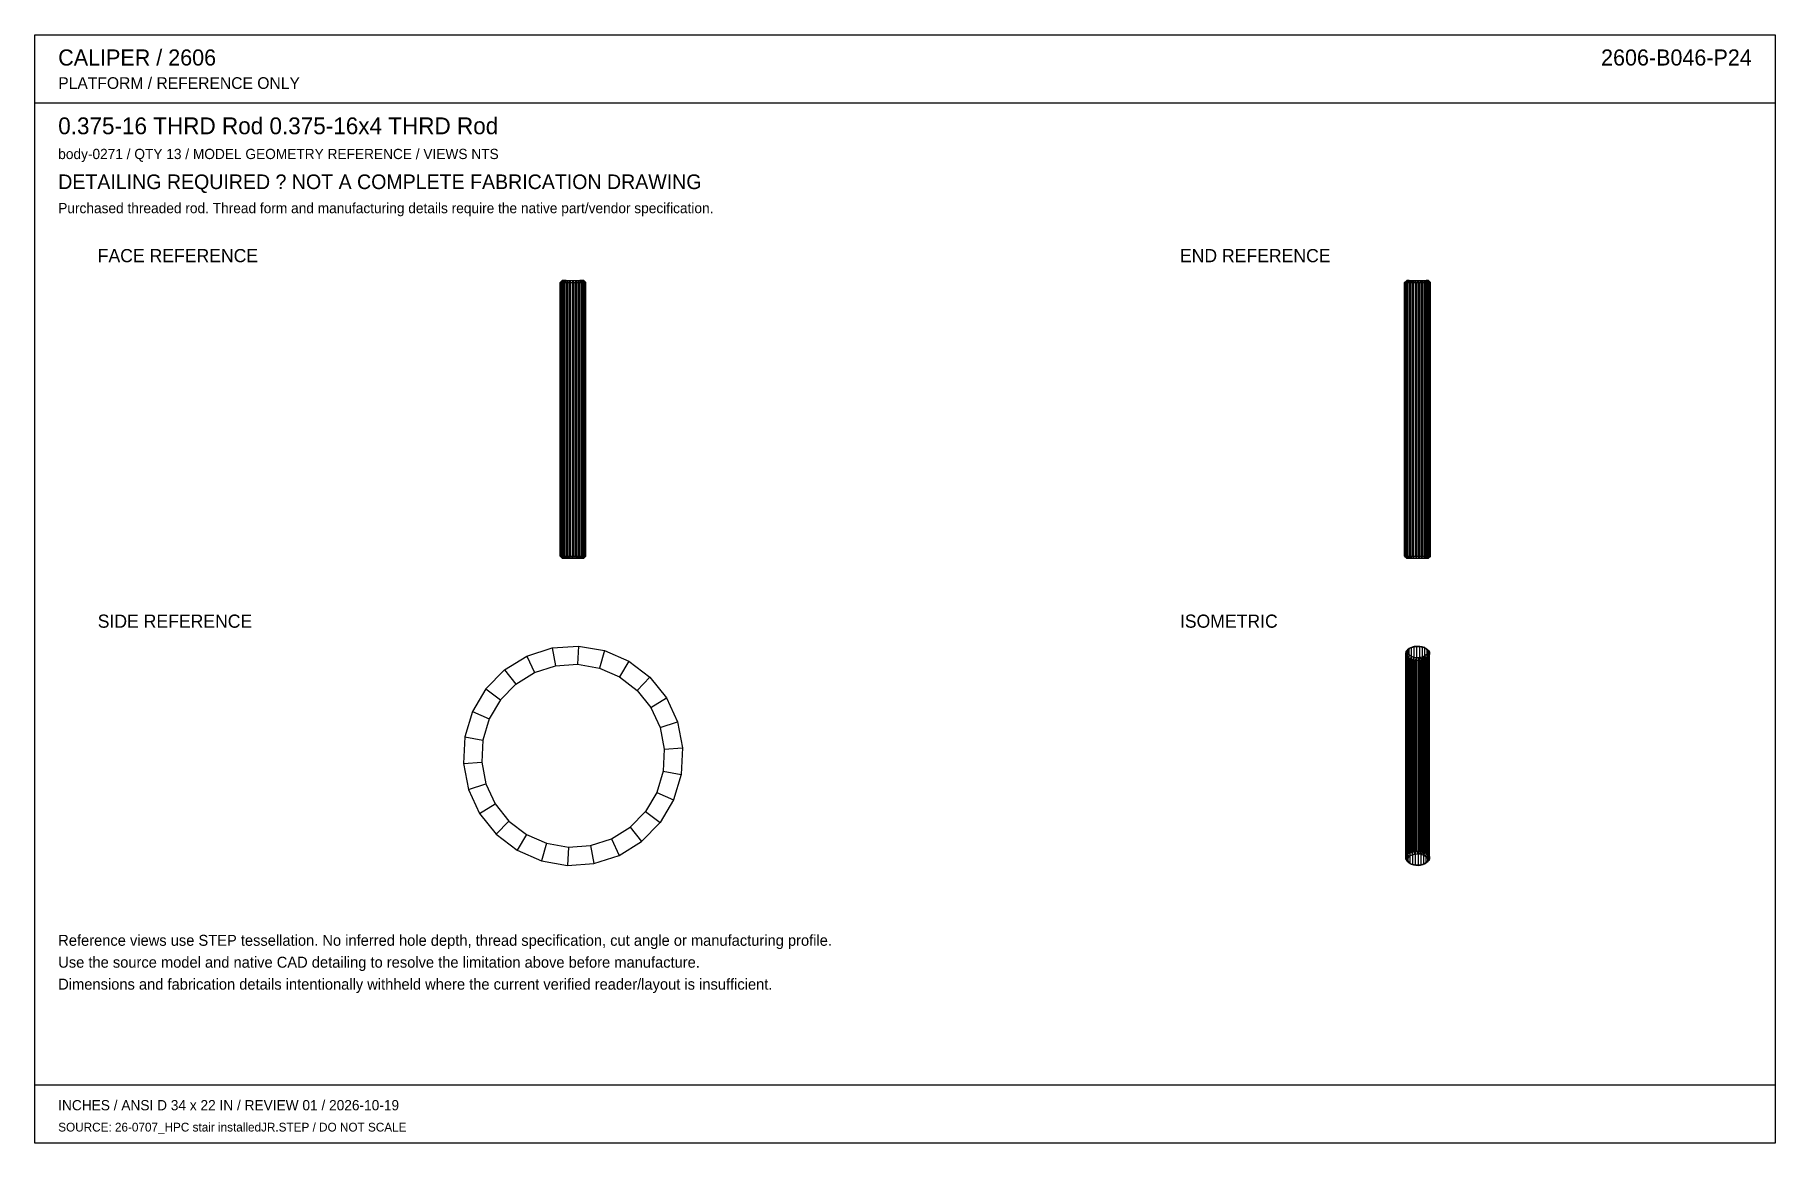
# Model space of a CAD drawing. Header units: inches. Extents: x 0.5 to 33.5, y 0.5 to 21.5.
import ezdxf
from ezdxf.enums import TextEntityAlignment as Align

# ---------------------------------------------------------------- set-up
doc = ezdxf.new("R2010")
doc.units = ezdxf.units.IN
doc.header["$MEASUREMENT"] = 0

msp = doc.modelspace()

# ---------------------------------------------------------------- linework, layer by layer
at = {"layer": 'OUTLINE'}
for p, q in [((0.472, 21.528), (33.528, 21.528)), ((0.472, 0.472), (0.472, 21.528)), ((33.528, 21.528), (33.528, 0.472)), ((0.472, 20.236), (33.528, 20.236)), ((10.448, 16.82), (10.489, 16.861)), ((10.451, 16.82), (10.491, 16.861)), ((10.459, 16.82), (10.498, 16.861)), ((10.468, 16.82), (10.506, 16.861)), ((10.484, 16.82), (10.519, 16.861)), ((10.489, 16.861), (10.498, 16.861)), ((10.491, 16.861), (10.489, 16.861)), ((10.506, 16.861), (10.491, 16.861)), ((10.498, 16.861), (10.519, 16.861)), ((10.498, 16.82), (10.531, 16.861)), ((10.531, 16.861), (10.506, 16.861)), ((10.519, 16.861), (10.55, 16.861)), ((10.55, 16.861), (10.521, 16.82)), ((10.566, 16.861), (10.531, 16.861)), ((10.54, 16.82), (10.566, 16.861)), ((10.55, 16.861), (10.59, 16.861)), ((10.566, 16.861), (10.608, 16.861)), ((10.59, 16.861), (10.569, 16.82)), ((10.59, 16.861), (10.635, 16.861)), ((10.591, 16.82), (10.608, 16.861)), ((10.608, 16.861), (10.655, 16.861)), ((10.635, 16.861), (10.623, 16.82)), ((10.635, 16.861), (10.684, 16.861)), ((10.647, 16.82), (10.655, 16.861)), ((10.655, 16.861), (10.705, 16.861)), ((10.684, 16.861), (10.682, 16.82)), ((10.684, 16.861), (10.734, 16.861)), ((10.707, 16.82), (10.705, 16.861)), ((10.705, 16.861), (10.754, 16.861)), ((10.734, 16.861), (10.781, 16.861)), ((10.734, 16.861), (10.741, 16.82)), ((10.766, 16.82), (10.754, 16.861)), ((10.754, 16.861), (10.799, 16.861)), ((10.781, 16.861), (10.823, 16.861)), ((10.781, 16.861), (10.798, 16.82)), ((10.82, 16.82), (10.799, 16.861)), ((10.799, 16.861), (10.839, 16.861)), ((10.823, 16.861), (10.849, 16.82)), ((10.858, 16.861), (10.823, 16.861)), ((10.868, 16.82), (10.839, 16.861)), ((10.839, 16.861), (10.87, 16.861)), ((10.883, 16.861), (10.858, 16.861)), ((10.858, 16.861), (10.891, 16.82)), ((10.87, 16.861), (10.905, 16.82)), ((10.87, 16.861), (10.891, 16.861)), ((10.898, 16.861), (10.883, 16.861)), ((10.883, 16.861), (10.921, 16.82)), ((10.891, 16.861), (10.93, 16.82)), ((10.891, 16.861), (10.9, 16.861)), ((10.9, 16.861), (10.898, 16.861)), ((10.898, 16.861), (10.938, 16.82)), ((10.9, 16.861), (10.941, 16.82)), ((26.489, 16.82), (26.53, 16.861)), ((26.493, 16.82), (26.534, 16.861)), ((26.499, 16.82), (26.539, 16.861)), ((26.512, 16.82), (26.549, 16.861)), ((26.523, 16.82), (26.559, 16.861)), ((26.534, 16.861), (26.53, 16.861)), ((26.53, 16.861), (26.539, 16.861)), ((26.549, 16.861), (26.534, 16.861)), ((26.539, 16.861), (26.559, 16.861)), ((26.543, 16.82), (26.575, 16.861)), ((26.575, 16.861), (26.549, 16.861)), ((26.559, 16.861), (26.589, 16.861)), ((26.559, 16.82), (26.589, 16.861)), ((26.575, 16.861), (26.611, 16.861)), ((26.586, 16.82), (26.611, 16.861)), ((26.589, 16.861), (26.628, 16.861)), ((26.628, 16.861), (26.606, 16.82)), ((26.611, 16.861), (26.653, 16.861)), ((26.628, 16.861), (26.673, 16.861)), ((26.637, 16.82), (26.653, 16.861)), ((26.653, 16.861), (26.701, 16.861)), ((26.673, 16.861), (26.66, 16.82)), ((26.673, 16.861), (26.722, 16.861)), ((26.694, 16.82), (26.701, 16.861)), ((26.701, 16.861), (26.751, 16.861)), ((26.722, 16.861), (26.719, 16.82)), ((26.722, 16.861), (26.771, 16.861)), ((26.751, 16.861), (26.799, 16.861)), ((26.754, 16.82), (26.751, 16.861)), ((26.771, 16.861), (26.778, 16.82)), ((26.771, 16.861), (26.819, 16.861)), ((26.799, 16.861), (26.845, 16.861)), ((26.812, 16.82), (26.799, 16.861)), ((26.819, 16.861), (26.835, 16.82)), ((26.819, 16.861), (26.862, 16.861)), ((26.845, 16.861), (26.883, 16.861)), ((26.866, 16.82), (26.845, 16.861)), ((26.862, 16.861), (26.887, 16.82)), ((26.862, 16.861), (26.897, 16.861)), ((26.883, 16.861), (26.914, 16.861)), ((26.883, 16.861), (26.913, 16.82)), ((26.897, 16.861), (26.929, 16.82)), ((26.923, 16.861), (26.897, 16.861)), ((26.914, 16.861), (26.934, 16.861)), ((26.914, 16.861), (26.949, 16.82)), ((26.923, 16.861), (26.961, 16.82)), ((26.939, 16.861), (26.923, 16.861)), ((26.934, 16.861), (26.942, 16.861)), ((26.934, 16.861), (26.973, 16.82)), ((26.939, 16.861), (26.979, 16.82)), ((26.942, 16.861), (26.939, 16.861)), ((26.942, 16.861), (26.983, 16.82)), ((10.448, 16.82), (10.459, 16.82)), ((10.451, 16.82), (10.448, 16.82)), ((10.448, 11.625), (10.448, 16.82)), ((10.468, 16.82), (10.451, 16.82)), ((10.451, 11.625), (10.451, 16.82)), ((10.459, 16.82), (10.484, 16.82)), ((10.459, 11.625), (10.459, 16.82)), ((10.498, 16.82), (10.468, 16.82)), ((10.468, 11.625), (10.468, 16.82)), ((10.484, 16.82), (10.521, 16.82)), ((10.484, 11.625), (10.484, 16.82)), ((10.54, 16.82), (10.498, 16.82)), ((10.498, 11.625), (10.498, 16.82)), ((10.521, 16.82), (10.569, 16.82)), ((10.521, 11.625), (10.521, 16.82)), ((10.54, 11.625), (10.54, 16.82)), ((10.54, 16.82), (10.591, 16.82)), ((10.569, 16.82), (10.623, 16.82)), ((10.569, 11.625), (10.569, 16.82)), ((10.591, 11.625), (10.591, 16.82)), ((10.591, 16.82), (10.647, 16.82)), ((10.623, 16.82), (10.682, 16.82)), ((10.623, 11.625), (10.623, 16.82)), ((10.647, 11.625), (10.647, 16.82)), ((10.647, 16.82), (10.707, 16.82)), ((10.682, 16.82), (10.741, 16.82)), ((10.682, 11.625), (10.682, 16.82)), ((10.707, 11.625), (10.707, 16.82)), ((10.707, 16.82), (10.766, 16.82)), ((10.741, 16.82), (10.798, 16.82)), ((10.741, 11.625), (10.741, 16.82)), ((10.766, 11.625), (10.766, 16.82)), ((10.766, 16.82), (10.82, 16.82)), ((10.798, 16.82), (10.849, 16.82)), ((10.798, 11.625), (10.798, 16.82)), ((10.82, 11.625), (10.82, 16.82)), ((10.82, 16.82), (10.868, 16.82)), ((10.849, 11.625), (10.849, 16.82)), ((10.891, 16.82), (10.849, 16.82)), ((10.868, 11.625), (10.868, 16.82)), ((10.868, 16.82), (10.905, 16.82)), ((10.921, 16.82), (10.891, 16.82)), ((10.891, 11.625), (10.891, 16.82)), ((10.905, 11.625), (10.905, 16.82)), ((10.905, 16.82), (10.93, 16.82)), ((10.938, 16.82), (10.921, 16.82)), ((10.921, 11.625), (10.921, 16.82)), ((10.93, 11.625), (10.93, 16.82)), ((10.93, 16.82), (10.941, 16.82)), ((10.941, 16.82), (10.938, 16.82)), ((10.938, 11.625), (10.938, 16.82)), ((10.941, 11.625), (10.941, 16.82)), ((26.493, 16.82), (26.489, 16.82)), ((26.489, 11.625), (26.489, 16.82)), ((26.489, 16.82), (26.499, 16.82)), ((26.512, 16.82), (26.493, 16.82)), ((26.493, 11.625), (26.493, 16.82)), ((26.499, 11.625), (26.499, 16.82)), ((26.499, 16.82), (26.523, 16.82)), ((26.543, 16.82), (26.512, 16.82)), ((26.512, 11.625), (26.512, 16.82)), ((26.523, 11.625), (26.523, 16.82)), ((26.523, 16.82), (26.559, 16.82)), ((26.543, 16.82), (26.586, 16.82)), ((26.543, 11.625), (26.543, 16.82)), ((26.559, 11.625), (26.559, 16.82)), ((26.559, 16.82), (26.606, 16.82)), ((26.586, 16.82), (26.637, 16.82)), ((26.586, 11.625), (26.586, 16.82)), ((26.606, 11.625), (26.606, 16.82)), ((26.606, 16.82), (26.66, 16.82)), ((26.637, 16.82), (26.694, 16.82)), ((26.637, 11.625), (26.637, 16.82)), ((26.66, 11.625), (26.66, 16.82)), ((26.66, 16.82), (26.719, 16.82)), ((26.694, 16.82), (26.754, 16.82)), ((26.694, 11.625), (26.694, 16.82)), ((26.719, 11.625), (26.719, 16.82)), ((26.719, 16.82), (26.778, 16.82)), ((26.754, 16.82), (26.812, 16.82)), ((26.754, 11.625), (26.754, 16.82)), ((26.778, 11.625), (26.778, 16.82)), ((26.778, 16.82), (26.835, 16.82)), ((26.812, 16.82), (26.866, 16.82)), ((26.812, 11.625), (26.812, 16.82)), ((26.835, 11.625), (26.835, 16.82)), ((26.835, 16.82), (26.887, 16.82)), ((26.866, 16.82), (26.913, 16.82)), ((26.866, 11.625), (26.866, 16.82)), ((26.887, 11.625), (26.887, 16.82)), ((26.887, 16.82), (26.929, 16.82)), ((26.913, 16.82), (26.949, 16.82)), ((26.913, 11.625), (26.913, 16.82)), ((26.961, 16.82), (26.929, 16.82)), ((26.929, 11.625), (26.929, 16.82)), ((26.949, 16.82), (26.973, 16.82)), ((26.949, 11.625), (26.949, 16.82)), ((26.979, 16.82), (26.961, 16.82)), ((26.961, 11.625), (26.961, 16.82)), ((26.973, 16.82), (26.983, 16.82)), ((26.973, 11.625), (26.973, 16.82)), ((26.983, 16.82), (26.979, 16.82)), ((26.979, 11.625), (26.979, 16.82)), ((26.983, 11.625), (26.983, 16.82)), ((10.448, 11.625), (10.489, 11.583)), ((10.451, 11.625), (10.448, 11.625)), ((10.448, 11.625), (10.459, 11.625)), ((10.451, 11.625), (10.491, 11.583)), ((10.468, 11.625), (10.451, 11.625)), ((10.459, 11.625), (10.498, 11.583)), ((10.459, 11.625), (10.484, 11.625)), ((10.468, 11.625), (10.506, 11.583)), ((10.498, 11.625), (10.468, 11.625)), ((10.484, 11.625), (10.519, 11.583)), ((10.484, 11.625), (10.521, 11.625)), ((10.491, 11.583), (10.489, 11.583)), ((10.489, 11.583), (10.498, 11.583)), ((10.506, 11.583), (10.491, 11.583)), ((10.498, 11.625), (10.531, 11.583)), ((10.54, 11.625), (10.498, 11.625)), ((10.498, 11.583), (10.519, 11.583)), ((10.531, 11.583), (10.506, 11.583)), ((10.519, 11.583), (10.55, 11.583)), ((10.55, 11.583), (10.521, 11.625)), ((10.521, 11.625), (10.569, 11.625)), ((10.566, 11.583), (10.531, 11.583)), ((10.54, 11.625), (10.566, 11.583)), ((10.54, 11.625), (10.591, 11.625)), ((10.55, 11.583), (10.59, 11.583)), ((10.566, 11.583), (10.608, 11.583)), ((10.59, 11.583), (10.569, 11.625)), ((10.569, 11.625), (10.623, 11.625)), ((10.59, 11.583), (10.635, 11.583)), ((10.591, 11.625), (10.647, 11.625)), ((10.591, 11.625), (10.608, 11.583)), ((10.608, 11.583), (10.655, 11.583)), ((10.635, 11.583), (10.623, 11.625)), ((10.623, 11.625), (10.682, 11.625)), ((10.635, 11.583), (10.684, 11.583)), ((10.647, 11.625), (10.707, 11.625)), ((10.647, 11.625), (10.655, 11.583)), ((10.655, 11.583), (10.705, 11.583)), ((10.684, 11.583), (10.682, 11.625)), ((10.682, 11.625), (10.741, 11.625)), ((10.684, 11.583), (10.734, 11.583)), ((10.707, 11.625), (10.705, 11.583)), ((10.705, 11.583), (10.754, 11.583)), ((10.707, 11.625), (10.766, 11.625)), ((10.734, 11.583), (10.741, 11.625)), ((10.734, 11.583), (10.781, 11.583)), ((10.741, 11.625), (10.798, 11.625)), ((10.766, 11.625), (10.754, 11.583)), ((10.754, 11.583), (10.799, 11.583)), ((10.766, 11.625), (10.82, 11.625)), ((10.781, 11.583), (10.798, 11.625)), ((10.781, 11.583), (10.823, 11.583)), ((10.798, 11.625), (10.849, 11.625)), ((10.82, 11.625), (10.799, 11.583)), ((10.799, 11.583), (10.839, 11.583)), ((10.82, 11.625), (10.868, 11.625)), ((10.823, 11.583), (10.849, 11.625)), ((10.858, 11.583), (10.823, 11.583)), ((10.868, 11.625), (10.839, 11.583)), ((10.839, 11.583), (10.87, 11.583)), ((10.891, 11.625), (10.849, 11.625)), ((10.858, 11.583), (10.891, 11.625)), ((10.883, 11.583), (10.858, 11.583)), ((10.868, 11.625), (10.905, 11.625)), ((10.87, 11.583), (10.905, 11.625)), ((10.87, 11.583), (10.891, 11.583)), ((10.883, 11.583), (10.921, 11.625)), ((10.898, 11.583), (10.883, 11.583)), ((10.921, 11.625), (10.891, 11.625)), ((10.891, 11.583), (10.93, 11.625)), ((10.891, 11.583), (10.9, 11.583)), ((10.898, 11.583), (10.938, 11.625)), ((10.9, 11.583), (10.898, 11.583)), ((10.9, 11.583), (10.941, 11.625)), ((10.905, 11.625), (10.93, 11.625)), ((10.938, 11.625), (10.921, 11.625)), ((10.93, 11.625), (10.941, 11.625)), ((10.941, 11.625), (10.938, 11.625)), ((26.493, 11.625), (26.489, 11.625)), ((26.489, 11.625), (26.499, 11.625)), ((26.489, 11.625), (26.53, 11.583)), ((26.512, 11.625), (26.493, 11.625)), ((26.493, 11.625), (26.534, 11.583)), ((26.499, 11.625), (26.523, 11.625)), ((26.499, 11.625), (26.539, 11.583)), ((26.543, 11.625), (26.512, 11.625)), ((26.512, 11.625), (26.549, 11.583)), ((26.523, 11.625), (26.559, 11.625)), ((26.523, 11.625), (26.559, 11.583)), ((26.53, 11.583), (26.539, 11.583)), ((26.534, 11.583), (26.53, 11.583)), ((26.549, 11.583), (26.534, 11.583)), ((26.539, 11.583), (26.559, 11.583)), ((26.543, 11.625), (26.586, 11.625)), ((26.543, 11.625), (26.575, 11.583)), ((26.575, 11.583), (26.549, 11.583)), ((26.559, 11.625), (26.606, 11.625)), ((26.559, 11.625), (26.589, 11.583)), ((26.559, 11.583), (26.589, 11.583)), ((26.575, 11.583), (26.611, 11.583)), ((26.586, 11.625), (26.611, 11.583)), ((26.586, 11.625), (26.637, 11.625)), ((26.589, 11.583), (26.628, 11.583)), ((26.606, 11.625), (26.66, 11.625)), ((26.628, 11.583), (26.606, 11.625)), ((26.611, 11.583), (26.653, 11.583)), ((26.628, 11.583), (26.673, 11.583)), ((26.637, 11.625), (26.653, 11.583)), ((26.637, 11.625), (26.694, 11.625)), ((26.653, 11.583), (26.701, 11.583)), ((26.66, 11.625), (26.719, 11.625)), ((26.673, 11.583), (26.66, 11.625)), ((26.673, 11.583), (26.722, 11.583)), ((26.694, 11.625), (26.701, 11.583)), ((26.694, 11.625), (26.754, 11.625)), ((26.701, 11.583), (26.751, 11.583)), ((26.719, 11.625), (26.778, 11.625)), ((26.722, 11.583), (26.719, 11.625)), ((26.722, 11.583), (26.771, 11.583)), ((26.754, 11.625), (26.751, 11.583)), ((26.751, 11.583), (26.799, 11.583)), ((26.754, 11.625), (26.812, 11.625)), ((26.771, 11.583), (26.778, 11.625)), ((26.771, 11.583), (26.819, 11.583)), ((26.778, 11.625), (26.835, 11.625)), ((26.812, 11.625), (26.799, 11.583)), ((26.799, 11.583), (26.845, 11.583)), ((26.812, 11.625), (26.866, 11.625)), ((26.819, 11.583), (26.835, 11.625)), ((26.819, 11.583), (26.862, 11.583)), ((26.835, 11.625), (26.887, 11.625)), ((26.866, 11.625), (26.845, 11.583)), ((26.845, 11.583), (26.883, 11.583)), ((26.862, 11.583), (26.887, 11.625)), ((26.862, 11.583), (26.897, 11.583)), ((26.866, 11.625), (26.913, 11.625)), ((26.883, 11.583), (26.913, 11.625)), ((26.883, 11.583), (26.914, 11.583)), ((26.887, 11.625), (26.929, 11.625)), ((26.897, 11.583), (26.929, 11.625)), ((26.923, 11.583), (26.897, 11.583)), ((26.913, 11.625), (26.949, 11.625)), ((26.914, 11.583), (26.949, 11.625)), ((26.914, 11.583), (26.934, 11.583)), ((26.923, 11.583), (26.961, 11.625)), ((26.939, 11.583), (26.923, 11.583)), ((26.961, 11.625), (26.929, 11.625)), ((26.934, 11.583), (26.973, 11.625)), ((26.934, 11.583), (26.942, 11.583)), ((26.939, 11.583), (26.979, 11.625)), ((26.942, 11.583), (26.939, 11.583)), ((26.942, 11.583), (26.983, 11.625)), ((26.949, 11.625), (26.973, 11.625)), ((26.979, 11.625), (26.961, 11.625)), ((26.973, 11.625), (26.983, 11.625)), ((26.983, 11.625), (26.979, 11.625)), ((10.298, 9.881), (10.799, 9.917)), ((10.799, 9.917), (10.782, 9.569)), ((10.799, 9.917), (11.295, 9.831)), ((26.68, 9.912), (26.725, 9.917)), ((26.722, 9.908), (26.725, 9.917)), ((26.725, 9.917), (26.77, 9.915)), ((9.391, 9.462), (9.819, 9.727)), ((9.391, 9.462), (9.819, 9.727)), ((9.819, 9.727), (10.298, 9.881)), ((9.819, 9.727), (10.298, 9.881)), ((9.819, 9.727), (9.965, 9.411)), ((9.819, 9.727), (9.965, 9.411)), ((10.298, 9.881), (10.799, 9.917)), ((10.298, 9.881), (10.364, 9.54)), ((10.298, 9.881), (10.364, 9.54)), ((10.799, 9.917), (10.782, 9.569)), ((10.799, 9.917), (11.295, 9.831)), ((11.295, 9.831), (11.195, 9.498)), ((11.295, 9.831), (11.195, 9.498)), ((11.295, 9.831), (11.756, 9.629)), ((11.295, 9.831), (11.756, 9.629)), ((11.756, 9.629), (11.579, 9.33)), ((11.756, 9.629), (11.579, 9.33)), ((11.756, 9.629), (12.155, 9.323)), ((11.756, 9.629), (12.155, 9.323)), ((26.52, 9.816), (26.51, 9.785)), ((26.51, 9.785), (26.548, 9.814)), ((26.51, 9.785), (26.513, 9.753)), ((26.51, 5.898), (26.51, 9.785)), ((26.513, 9.753), (26.55, 9.788)), ((26.513, 9.753), (26.529, 9.723)), ((26.513, 5.866), (26.513, 9.753)), ((26.542, 9.845), (26.52, 9.816)), ((26.52, 9.816), (26.556, 9.84)), ((26.52, 5.929), (26.52, 9.816)), ((26.529, 9.723), (26.564, 9.763)), ((26.529, 9.723), (26.558, 9.696)), ((26.529, 5.836), (26.529, 9.723)), ((26.576, 9.869), (26.542, 9.845)), ((26.542, 9.845), (26.574, 9.864)), ((26.542, 5.957), (26.542, 9.845)), ((26.556, 9.84), (26.548, 9.814)), ((26.548, 9.814), (26.55, 9.788)), ((26.55, 9.788), (26.564, 9.763)), ((26.574, 9.864), (26.556, 9.84)), ((26.558, 9.696), (26.587, 9.741)), ((26.558, 9.696), (26.596, 9.674)), ((26.558, 5.809), (26.558, 9.696)), ((26.564, 9.763), (26.587, 9.741)), ((26.603, 9.885), (26.574, 9.864)), ((26.576, 9.869), (26.619, 9.889)), ((26.576, 9.869), (26.603, 9.885)), ((26.576, 5.982), (26.576, 9.869)), ((26.587, 9.741), (26.62, 9.722)), ((26.62, 9.722), (26.596, 9.674)), ((26.596, 9.674), (26.643, 9.658)), ((26.596, 5.787), (26.596, 9.674)), ((26.603, 9.885), (26.638, 9.901)), ((26.619, 9.889), (26.669, 9.902)), ((26.619, 9.889), (26.638, 9.901)), ((26.619, 6.002), (26.619, 9.889)), ((26.62, 9.722), (26.659, 9.708)), ((26.638, 9.901), (26.68, 9.912)), ((26.659, 9.708), (26.643, 9.658)), ((26.643, 9.658), (26.695, 9.648)), ((26.643, 5.77), (26.643, 9.658)), ((26.659, 9.708), (26.702, 9.701)), ((26.669, 9.902), (26.68, 9.912)), ((26.669, 9.902), (26.722, 9.908)), ((26.669, 6.015), (26.669, 9.902)), ((26.702, 9.701), (26.695, 9.648)), ((26.695, 9.648), (26.75, 9.646)), ((26.695, 5.761), (26.695, 9.648)), ((26.702, 9.701), (26.748, 9.699)), ((26.722, 6.02), (26.722, 9.908)), ((26.722, 9.908), (26.777, 9.906)), ((26.748, 9.699), (26.792, 9.704)), ((26.748, 9.699), (26.75, 9.646)), ((26.75, 9.646), (26.804, 9.652)), ((26.75, 5.759), (26.75, 9.646)), ((26.777, 9.906), (26.77, 9.915)), ((26.77, 9.915), (26.814, 9.907)), ((26.777, 6.018), (26.777, 9.906)), ((26.777, 9.906), (26.829, 9.896)), ((26.792, 9.704), (26.834, 9.714)), ((26.792, 9.704), (26.804, 9.652)), ((26.804, 9.652), (26.853, 9.665)), ((26.804, 5.765), (26.804, 9.652)), ((26.829, 9.896), (26.814, 9.907)), ((26.814, 9.907), (26.853, 9.894)), ((26.829, 6.009), (26.829, 9.896)), ((26.829, 9.896), (26.876, 9.88)), ((26.834, 9.714), (26.87, 9.731)), ((26.834, 9.714), (26.853, 9.665)), ((26.876, 9.88), (26.853, 9.894)), ((26.853, 9.894), (26.885, 9.875)), ((26.853, 9.665), (26.896, 9.684)), ((26.853, 5.778), (26.853, 9.665)), ((26.898, 9.751), (26.87, 9.731)), ((26.87, 9.731), (26.896, 9.684)), ((26.876, 5.993), (26.876, 9.88)), ((26.876, 9.88), (26.915, 9.858)), ((26.885, 9.875), (26.915, 9.858)), ((26.885, 9.875), (26.908, 9.853)), ((26.93, 9.709), (26.896, 9.684)), ((26.896, 5.797), (26.896, 9.684)), ((26.916, 9.775), (26.898, 9.751)), ((26.898, 9.751), (26.93, 9.709)), ((26.908, 9.853), (26.943, 9.831)), ((26.908, 9.853), (26.922, 9.827)), ((26.915, 5.97), (26.915, 9.858)), ((26.915, 9.858), (26.943, 9.831)), ((26.925, 9.801), (26.916, 9.775)), ((26.916, 9.775), (26.953, 9.738)), ((26.922, 9.827), (26.959, 9.801)), ((26.922, 9.827), (26.925, 9.801)), ((26.925, 9.801), (26.962, 9.769)), ((26.953, 9.738), (26.93, 9.709)), ((26.93, 5.822), (26.93, 9.709)), ((26.943, 5.943), (26.943, 9.831)), ((26.943, 9.831), (26.959, 9.801)), ((26.962, 9.769), (26.953, 9.738)), ((26.953, 5.851), (26.953, 9.738)), ((26.959, 5.913), (26.959, 9.801)), ((26.959, 9.801), (26.962, 9.769)), ((26.962, 5.882), (26.962, 9.769)), ((9.391, 9.462), (9.04, 9.103)), ((9.391, 9.462), (9.04, 9.103)), ((9.391, 9.462), (9.609, 9.191)), ((9.391, 9.462), (9.609, 9.191)), ((9.609, 9.191), (9.965, 9.411)), ((9.609, 9.191), (9.965, 9.411)), ((9.965, 9.411), (10.364, 9.54)), ((9.965, 9.411), (10.364, 9.54)), ((10.364, 9.54), (10.782, 9.569)), ((10.364, 9.54), (10.782, 9.569)), ((10.782, 9.569), (11.195, 9.498)), ((10.782, 9.569), (11.195, 9.498)), ((11.195, 9.498), (11.579, 9.33)), ((11.195, 9.498), (11.579, 9.33)), ((11.579, 9.33), (11.911, 9.075)), ((11.579, 9.33), (11.911, 9.075)), ((12.155, 9.323), (11.911, 9.075)), ((12.155, 9.323), (11.911, 9.075)), ((12.155, 9.323), (12.469, 8.93)), ((12.155, 9.323), (12.469, 8.93)), ((9.04, 9.103), (8.784, 8.67)), ((9.04, 9.103), (8.784, 8.67)), ((9.04, 9.103), (9.315, 8.892)), ((9.04, 9.103), (9.315, 8.892)), ((9.609, 9.191), (9.315, 8.892)), ((9.609, 9.191), (9.315, 8.892)), ((11.911, 9.075), (12.173, 8.748)), ((11.911, 9.075), (12.173, 8.748)), ((12.173, 8.748), (12.469, 8.93)), ((12.173, 8.748), (12.469, 8.93)), ((12.469, 8.93), (12.68, 8.474)), ((12.469, 8.93), (12.68, 8.474)), ((8.784, 8.67), (8.639, 8.189)), ((8.784, 8.67), (8.639, 8.189)), ((8.784, 8.67), (9.102, 8.531)), ((8.784, 8.67), (9.102, 8.531)), ((9.315, 8.892), (9.102, 8.531)), ((9.315, 8.892), (9.102, 8.531)), ((12.173, 8.748), (12.349, 8.367)), ((12.173, 8.748), (12.349, 8.367)), ((9.102, 8.531), (8.981, 8.129)), ((9.102, 8.531), (8.981, 8.129)), ((12.349, 8.367), (12.68, 8.474)), ((12.349, 8.367), (12.68, 8.474)), ((12.349, 8.367), (12.428, 7.956)), ((12.349, 8.367), (12.428, 7.956)), ((12.68, 8.474), (12.775, 7.98)), ((12.68, 8.474), (12.775, 7.98)), ((8.639, 8.189), (8.614, 7.686)), ((8.639, 8.189), (8.614, 7.686)), ((8.639, 8.189), (8.981, 8.129)), ((8.639, 8.189), (8.981, 8.129)), ((8.981, 8.129), (8.96, 7.711)), ((8.981, 8.129), (8.96, 7.711)), ((12.428, 7.956), (12.407, 7.537)), ((12.428, 7.956), (12.407, 7.537)), ((12.428, 7.956), (12.775, 7.98)), ((12.428, 7.956), (12.775, 7.98)), ((12.775, 7.98), (12.75, 7.478)), ((12.775, 7.98), (12.75, 7.478)), ((8.614, 7.686), (8.96, 7.711)), ((8.614, 7.686), (8.96, 7.711)), ((8.614, 7.686), (8.709, 7.193)), ((8.614, 7.686), (8.709, 7.193)), ((8.96, 7.711), (9.04, 7.299)), ((8.96, 7.711), (9.04, 7.299)), ((8.709, 7.193), (9.04, 7.299)), ((8.709, 7.193), (9.04, 7.299)), ((9.04, 7.299), (9.216, 6.919)), ((9.04, 7.299), (9.216, 6.919)), ((12.407, 7.537), (12.287, 7.136)), ((12.407, 7.537), (12.287, 7.136)), ((12.407, 7.537), (12.75, 7.478)), ((12.407, 7.537), (12.75, 7.478)), ((12.75, 7.478), (12.605, 6.996)), ((12.75, 7.478), (12.605, 6.996)), ((8.709, 7.193), (8.92, 6.736)), ((8.709, 7.193), (8.92, 6.736)), ((12.287, 7.136), (12.074, 6.775)), ((12.287, 7.136), (12.074, 6.775)), ((12.287, 7.136), (12.605, 6.996)), ((12.287, 7.136), (12.605, 6.996)), ((12.605, 6.996), (12.349, 6.564)), ((12.605, 6.996), (12.349, 6.564)), ((8.92, 6.736), (9.216, 6.919)), ((8.92, 6.736), (9.216, 6.919)), ((8.92, 6.736), (9.234, 6.344)), ((8.92, 6.736), (9.234, 6.344)), ((9.216, 6.919), (9.478, 6.592)), ((9.216, 6.919), (9.478, 6.592)), ((12.074, 6.775), (11.78, 6.476)), ((12.074, 6.775), (11.78, 6.476)), ((12.074, 6.775), (12.349, 6.564)), ((12.074, 6.775), (12.349, 6.564)), ((9.478, 6.592), (9.234, 6.344)), ((9.478, 6.592), (9.234, 6.344)), ((9.234, 6.344), (9.633, 6.037)), ((9.234, 6.344), (9.633, 6.037)), ((9.478, 6.592), (9.81, 6.337)), ((9.478, 6.592), (9.81, 6.337)), ((9.81, 6.337), (9.633, 6.037)), ((9.81, 6.337), (9.633, 6.037)), ((9.81, 6.337), (10.194, 6.169)), ((9.81, 6.337), (10.194, 6.169)), ((11.424, 6.255), (11.78, 6.476)), ((11.424, 6.255), (11.78, 6.476)), ((11.78, 6.476), (11.997, 6.204)), ((11.78, 6.476), (11.997, 6.204)), ((12.349, 6.564), (11.997, 6.204)), ((12.349, 6.564), (11.997, 6.204)), ((9.633, 6.037), (10.094, 5.836)), ((9.633, 6.037), (10.094, 5.836)), ((10.194, 6.169), (10.094, 5.836)), ((10.194, 6.169), (10.094, 5.836)), ((10.194, 6.169), (10.607, 6.097)), ((10.194, 6.169), (10.607, 6.097)), ((10.607, 6.097), (10.589, 5.75)), ((10.607, 6.097), (10.589, 5.75)), ((10.607, 6.097), (11.025, 6.127)), ((10.607, 6.097), (11.025, 6.127)), ((11.025, 6.127), (11.424, 6.255)), ((11.025, 6.127), (11.424, 6.255)), ((11.025, 6.127), (11.091, 5.785)), ((11.025, 6.127), (11.091, 5.785)), ((11.424, 6.255), (11.57, 5.94)), ((11.424, 6.255), (11.57, 5.94)), ((11.57, 5.94), (11.997, 6.204)), ((11.57, 5.94), (11.997, 6.204)), ((26.542, 5.957), (26.52, 5.929)), ((26.576, 5.982), (26.542, 5.957)), ((26.542, 5.957), (26.574, 5.915)), ((26.576, 5.982), (26.619, 6.002)), ((26.576, 5.982), (26.603, 5.936)), ((26.603, 5.936), (26.638, 5.952)), ((26.619, 6.002), (26.669, 6.015)), ((26.619, 6.002), (26.638, 5.952)), ((26.638, 5.952), (26.68, 5.963)), ((26.669, 6.015), (26.722, 6.02)), ((26.669, 6.015), (26.68, 5.963)), ((26.68, 5.963), (26.725, 5.968)), ((26.722, 6.02), (26.777, 6.018)), ((26.722, 6.02), (26.725, 5.968)), ((26.725, 5.968), (26.77, 5.966)), ((26.777, 6.018), (26.77, 5.966)), ((26.77, 5.966), (26.814, 5.958)), ((26.777, 6.018), (26.829, 6.009)), ((26.829, 6.009), (26.814, 5.958)), ((26.814, 5.958), (26.853, 5.945)), ((26.829, 6.009), (26.876, 5.993)), ((26.876, 5.993), (26.853, 5.945)), ((26.876, 5.993), (26.915, 5.97)), ((26.885, 5.926), (26.915, 5.97)), ((26.915, 5.97), (26.943, 5.943)), ((10.094, 5.836), (10.589, 5.75)), ((10.094, 5.836), (10.589, 5.75)), ((10.589, 5.75), (11.091, 5.785)), ((10.589, 5.75), (11.091, 5.785)), ((11.091, 5.785), (11.57, 5.94)), ((11.091, 5.785), (11.57, 5.94)), ((26.52, 5.929), (26.51, 5.898)), ((26.51, 5.898), (26.548, 5.865)), ((26.51, 5.898), (26.513, 5.866)), ((26.513, 5.866), (26.55, 5.839)), ((26.513, 5.866), (26.529, 5.836)), ((26.52, 5.929), (26.556, 5.891)), ((26.529, 5.836), (26.564, 5.814)), ((26.529, 5.836), (26.558, 5.809)), ((26.556, 5.891), (26.548, 5.865)), ((26.548, 5.865), (26.55, 5.839)), ((26.55, 5.839), (26.564, 5.814)), ((26.574, 5.915), (26.556, 5.891)), ((26.558, 5.809), (26.587, 5.792)), ((26.558, 5.809), (26.596, 5.787)), ((26.564, 5.814), (26.587, 5.792)), ((26.603, 5.936), (26.574, 5.915)), ((26.587, 5.792), (26.62, 5.773)), ((26.62, 5.773), (26.596, 5.787)), ((26.596, 5.787), (26.643, 5.77)), ((26.62, 5.773), (26.659, 5.759)), ((26.659, 5.759), (26.643, 5.77)), ((26.643, 5.77), (26.695, 5.761)), ((26.659, 5.759), (26.702, 5.752)), ((26.702, 5.752), (26.695, 5.761)), ((26.695, 5.761), (26.75, 5.759)), ((26.702, 5.752), (26.748, 5.75)), ((26.748, 5.75), (26.75, 5.759)), ((26.748, 5.75), (26.792, 5.755)), ((26.75, 5.759), (26.804, 5.765)), ((26.792, 5.755), (26.834, 5.766)), ((26.792, 5.755), (26.804, 5.765)), ((26.804, 5.765), (26.853, 5.778)), ((26.834, 5.766), (26.87, 5.782)), ((26.834, 5.766), (26.853, 5.778)), ((26.853, 5.945), (26.885, 5.926)), ((26.853, 5.778), (26.896, 5.797)), ((26.898, 5.802), (26.87, 5.782)), ((26.87, 5.782), (26.896, 5.797)), ((26.885, 5.926), (26.908, 5.904)), ((26.93, 5.822), (26.896, 5.797)), ((26.916, 5.826), (26.898, 5.802)), ((26.898, 5.802), (26.93, 5.822)), ((26.908, 5.904), (26.943, 5.943)), ((26.908, 5.904), (26.922, 5.879)), ((26.925, 5.852), (26.916, 5.826)), ((26.916, 5.826), (26.953, 5.851)), ((26.922, 5.879), (26.959, 5.913)), ((26.922, 5.879), (26.925, 5.852)), ((26.925, 5.852), (26.962, 5.882)), ((26.953, 5.851), (26.93, 5.822)), ((26.943, 5.943), (26.959, 5.913)), ((26.962, 5.882), (26.953, 5.851)), ((26.959, 5.913), (26.962, 5.882)), ((0.472, 1.583), (33.528, 1.583)), ((33.528, 0.472), (0.472, 0.472))]:
    msp.add_line(p, q, dxfattribs=at)

# ---------------------------------------------------------------- texts
at = {"layer": 'ANNOTATION'}
for s, height, p in [('CALIPER / 2606', 0.30556, (0.917, 20.944)), ('PLATFORM / REFERENCE ONLY', 0.22222, (0.917, 20.5)), ('0.375-16 THRD Rod 0.375-16x4 THRD Rod', 0.31944, (0.917, 19.639)), ('body-0271 / QTY 13 / MODEL GEOMETRY REFERENCE / VIEWS NTS', 0.19444, (0.917, 19.167)), ('DETAILING REQUIRED ? NOT A COMPLETE FABRICATION DRAWING', 0.27778, (0.917, 18.597)), ('Purchased threaded rod. Thread form and manufacturing details require the native part/vendor specification.', 0.194444, (0.917, 18.139)), ('FACE REFERENCE', 0.25, (1.667, 17.208)), ('END REFERENCE', 0.25, (22.222, 17.208)), ('SIDE REFERENCE', 0.25, (1.667, 10.264)), ('ISOMETRIC', 0.25, (22.222, 10.264)), ('Reference views use STEP tessellation. No inferred hole depth, thread specification, cut angle or manufacturing profile.', 0.208333, (0.917, 4.222)), ('Use the source model and native CAD detailing to resolve the limitation above before manufacture.', 0.20833, (0.917, 3.806)), ('Dimensions and fabrication details intentionally withheld where the current verified reader/layout is insufficient.', 0.208333, (0.917, 3.389)), ('INCHES / ANSI D 34 x 22 IN / REVIEW 01 / 2026-10-19', 0.19444, (0.917, 1.097)), ('SOURCE: 26-0707_HPC stair installedJR.STEP / DO NOT SCALE', 0.16667, (0.917, 0.694))]:
    msp.add_text(s, height=height, dxfattribs=at).set_placement(p)
msp.add_text('2606-B046-P24', height=0.30556, dxfattribs=at).set_placement((33.083, 20.944), align=Align.RIGHT)

doc.saveas('drawing.dxf')
